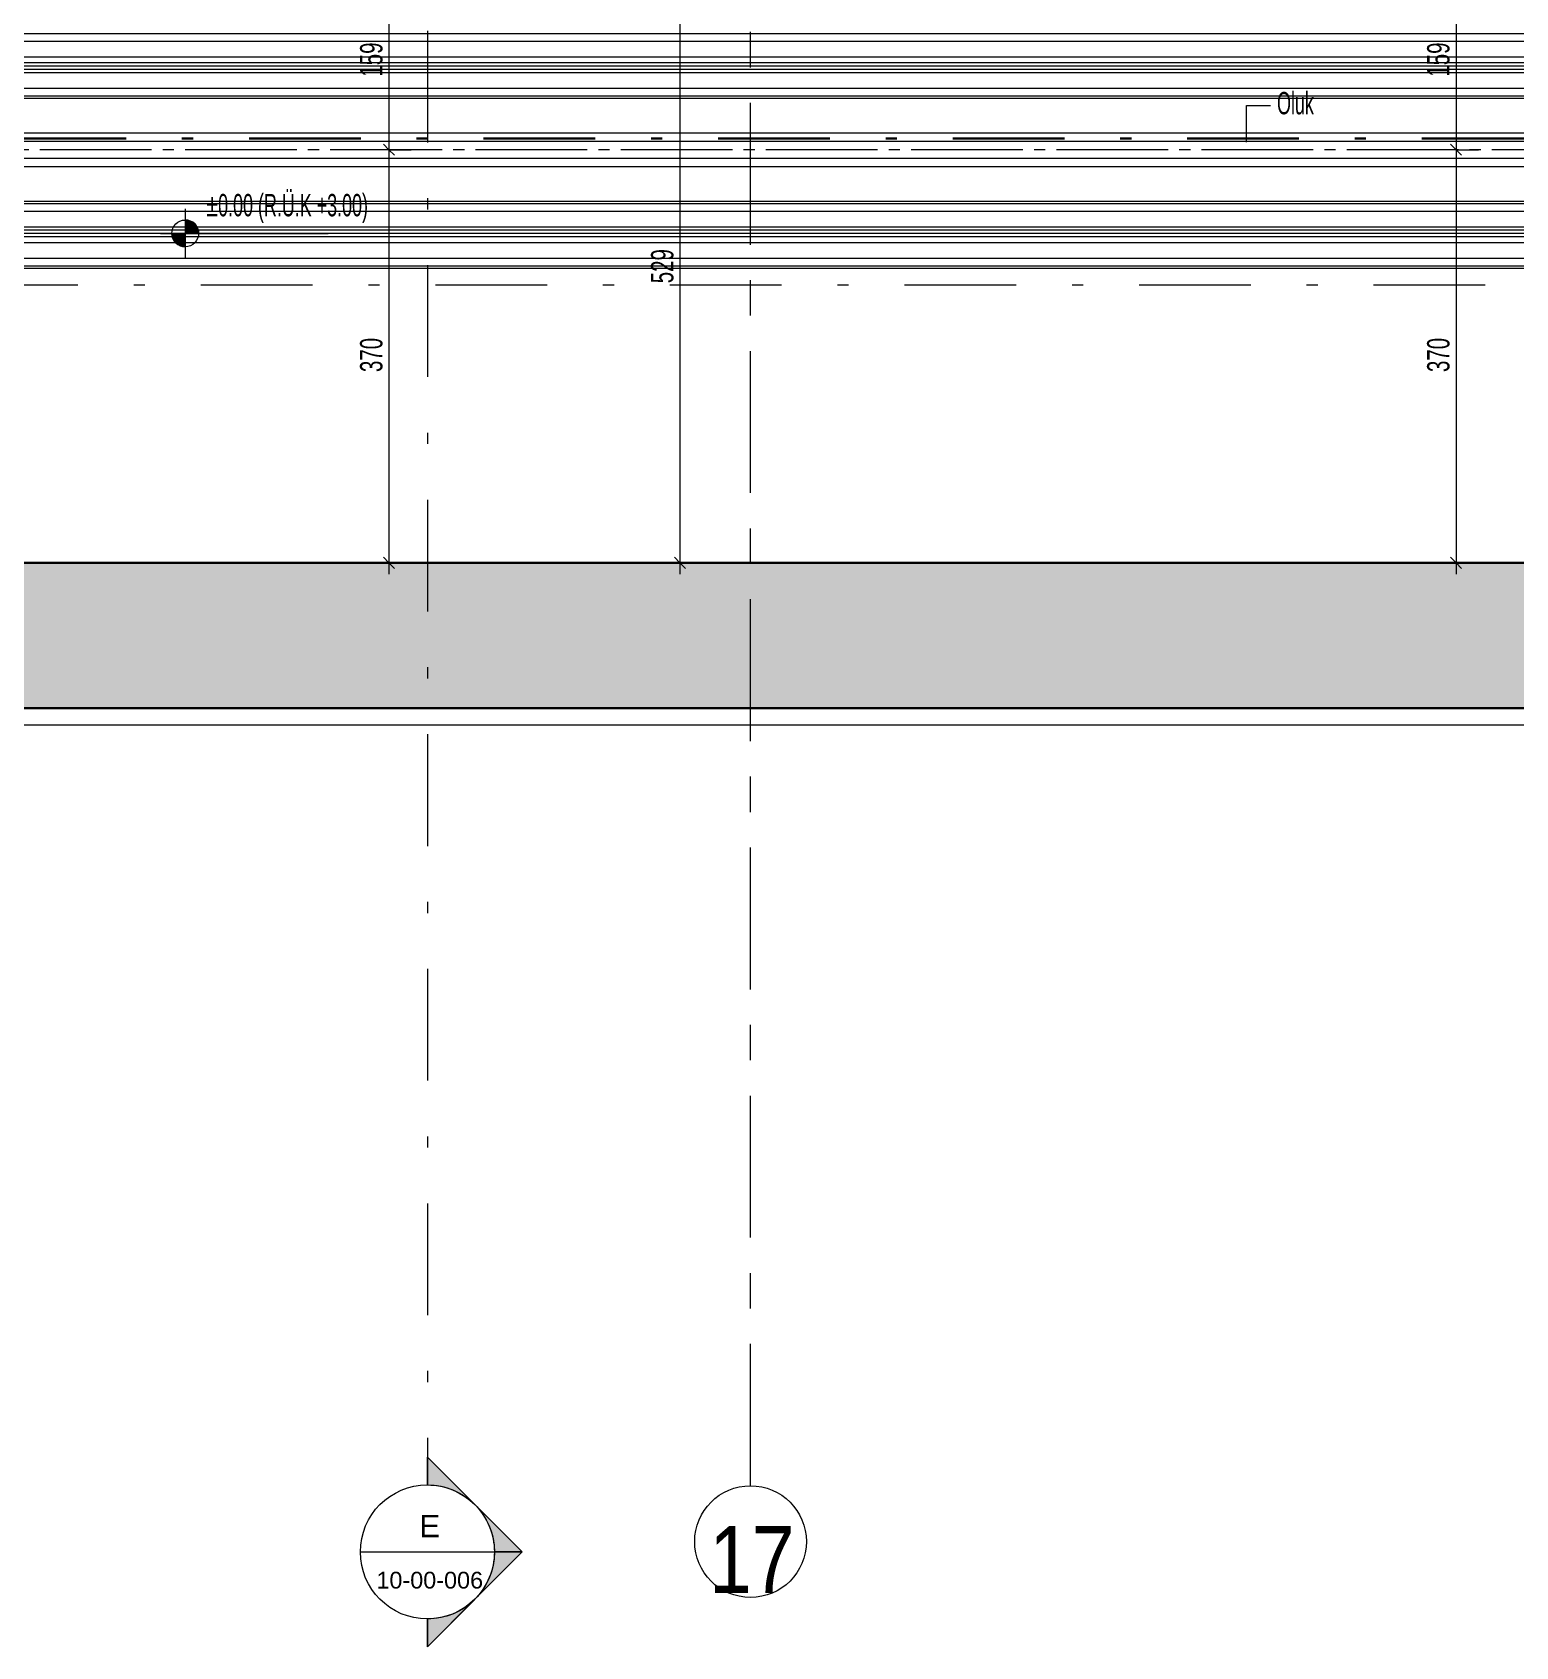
# Model space of a CAD drawing. Header units: metres. Extents: x 8 to 325, y -31 to 15.
# Drawn here: x 143.36 to 156.65, y -30.4 to -15.95 of the extents above; entities that cross this region are included whole.
import ezdxf

# ---------------------------------------------------------------- set-up
doc = ezdxf.new("R2010")
doc.units = ezdxf.units.M
for name, pattern in [('Dash', [0.6, 0.3, -0.3]), ('Dash dot', [2.1, 1, -0.5, 0.1, -0.5]), ('Grid Line', [2.2225, 1.27, -0.3175, 0.3175, -0.3175]), ('HAT AKSI', [1.12, 1, -0.06, 0, -0.06])]:
    doc.linetypes.add(name, pattern=pattern)
for name, color, linetype, lineweight in [('A-DETY', 7, 'Continuous', 9), ('A-DETY-AKS', 7, 'Continuous', 9), ('A-DETY-KESK', 7, 'Dash', 9), ('A-DETY-OLCU', 7, 'Continuous', 9), ('A-DETY-OLCU-100', 7, 'Continuous', 9), ('A-DETY-YAZI', 7, 'Continuous', 9), ('A-DUVR', 7, 'Continuous', 9), ('A-DUVR-TARM', 7, 'Continuous', 35), ('A-ÇZGI-INCE', 7, 'Continuous', 9)]:
    doc.layers.add(name, color=color, linetype=linetype, lineweight=lineweight)
doc.layers.add('A-ÇZGI', color=7, linetype='Continuous', lineweight=9, true_color=0x00a600)
doc.styles.add('Arial Narrow_1', font='ARIALN.TTF', dxfattribs={"width": 0.7, "height": 0.2})
doc.styles.add('Arial Narrow_3', font='ARIALN.TTF', dxfattribs={"height": 0.6})
doc.styles.add('Arial Narrow_5', font='ARIALN.TTF', dxfattribs={"width": 0.8, "height": 0.2})
doc.styles.add('Arial_2', font='arial.ttf', dxfattribs={"height": 0.2})
doc.styles.add('Arial_3', font='arial.ttf', dxfattribs={"height": 0.15})
doc.dimstyles.new('TKFN_ARDI_Ölçü_1_100__İç_', dxfattribs={"dimscale": 0.3048, "dimtxt": 0.204686, "dimasz": 0.328084, "dimexe": 0.328084, "dimexo": 0.0625, "dimgap": 0, "dimtad": 1, "dimdec": 0, "dimlfac": 100, "dimdsep": 46, "dimtxsty": 'Arial Narrow_5', "dimblk1": 'OBLIQUE', "dimblk2": 'OBLIQUE', "dimsah": 1, "dimcen": 0.09, "dimdle": 0.328084, "dimadec": 8, "dimazin": 0, "dimtfac": 1, "dimtdec": 4, "dimtix": 1, "dimtmove": 0, "dimatfit": 3, "dimfxl": 0.656168, "dimfxlon": 1, "dimtvp": 1, "dimtolj": 1, "dimtzin": 0, "dimarcsym": 2})

# ---------------------------------------------------------------- blocks, each defined once
blk = doc.blocks.new('IC-TKN-M7-S23-000-10-A1-32-K-T-6C-200_rvt-1-_1_13_4_13_ PERON KATI _FFL_')
at = {"layer": 'A-DUVR-TARM', "lineweight": 9, "true_color": 0x787878}
h = blk.add_hatch(dxfattribs=at)
h.set_pattern_fill('FP_112', color=8, style=0, pattern_type=2)
h.set_pattern_definition([(45, (0, 0), (-0.08845199, 0.08845199), []), (45, (0.08846, 0), (-0.08845199, 0.08845199), [0.06255, -0.03127])])
h.paths.add_polyline_path([(-164.65, -22), (-125.85, -22), (-125.85, -20.7), (-185.2, -20.7), (-185.2, -22), (-175.748, -22)])
at = {"layer": 'A-DUVR', "lineweight": 35}
for p, q in [((-125.85, -20.7), (-185.2, -20.7)), ((-185.2, -22), (-125.85, -22))]:
    blk.add_line(p, q, dxfattribs=at)
at = {"layer": 'A-ÇZGI', "color": 7}
blk.add_line((-186.65, -22.15), (-125.751, -22.15), dxfattribs=at)
blk = doc.blocks.new('D1030_70_Ray - Ray-3446562-_1_13_4_13_ PERON KATI _FFL_')
at = {"layer": 'A-ÇZGI', "color": 8, "true_color": 0x808080}
for p, q in [((-195.3, -15.959), (14.4, -15.959)), ((-195.3, -16.029), (14.4, -16.029)), ((-195.3, -16.169), (14.4, -16.169)), ((-195.3, -16.17), (14.4, -16.17)), ((-195.3, -16.31), (14.4, -16.31)), ((-195.3, -16.449), (14.4, -16.449)), ((-195.3, -16.519), (14.4, -16.519)), ((-195.3, -16.539), (14.4, -16.539)), ((-181.4, -16.849), (-79.225, -16.849)), ((-181.4, -16.925), (-6.55, -16.925)), ((-181.4, -17.075), (-78.251, -17.075)), ((-181.4, -17.151), (-6.55, -17.151)), ((-195.3, -17.461), (14.4, -17.461)), ((-195.3, -17.481), (14.4, -17.481)), ((-195.3, -17.551), (14.4, -17.551)), ((-182.957, -17.69), (-160.061, -17.69)), ((-159.957, -17.69), (-138.061, -17.69)), ((-183.061, -17.83), (-160.15, -17.83)), ((-183.061, -17.831), (-160.149, -17.831)), ((-160.061, -17.83), (-138.15, -17.83)), ((-160.061, -17.831), (-138.149, -17.831)), ((-195.3, -17.971), (14.4, -17.971)), ((-195.3, -18.041), (14.4, -18.041)), ((-195.3, -18.061), (14.4, -18.061))]:
    blk.add_line(p, q, dxfattribs=at)
blk = doc.blocks.new('Grid - Aks Sembolü-236857-_1_13_4_13_ PERON KATI _FFL_')
at = {"layer": 'A-DETY-AKS'}
blk.add_circle((0, 0), 0.005, dxfattribs=at)
blk = doc.blocks.new('DIMBLOCK65-_1_13_4_13_ PERON KATI _FFL_')
at = {"layer": 'A-DETY-OLCU-100', "transparency": 16777216}
for p, q in [((146.558, -15.41), (146.458, -15.41)), ((146.558, -15.41), (146.508, -15.36)), ((146.558, -15.41), (146.558, -17)), ((146.558, -15.41), (146.608, -15.46)), ((146.558, -15.41), (146.758, -15.41)), ((146.558, -17), (146.458, -17)), ((146.558, -17), (146.508, -16.95)), ((146.558, -17), (146.608, -17.05)), ((146.558, -17), (146.758, -17))]:
    blk.add_line(p, q, dxfattribs=at)
at = {"layer": 'A-DETY-OLCU-100', "color": 0, "transparency": 16777216, "insert": (146.299, -16.346), "char_height": 0.2, "width": 0.33919, "attachment_point": 1, "rotation": 90, "line_spacing_factor": 0.974696, "style": 'Arial Narrow_5'}
blk.add_mtext('159', dxfattribs=at)
blk = doc.blocks.new('_Oblique')
at = {"color": 0, "linetype": 'ByBlock', "lineweight": -2}
blk.add_line((-0.5, -0.5), (0.5, 0.5), dxfattribs=at)
blk = doc.blocks.new('DIMBLOCK66-_1_13_4_13_ PERON KATI _FFL_')
at = {"layer": 'A-DETY-OLCU-100', "transparency": 16777216}
for p, q in [((146.558, -17), (146.458, -17)), ((146.558, -17), (146.508, -16.95)), ((146.558, -17), (146.558, -20.8)), ((146.558, -17), (146.608, -17.05)), ((146.558, -17), (146.758, -17)), ((146.558, -20.7), (146.508, -20.65)), ((146.558, -20.7), (146.458, -20.7)), ((146.558, -20.7), (146.608, -20.75)), ((146.558, -20.7), (146.758, -20.7))]:
    blk.add_line(p, q, dxfattribs=at)
at = {"layer": 'A-DETY-OLCU-100', "color": 0, "transparency": 16777216, "insert": (146.299, -18.991), "char_height": 0.2, "width": 0.33919, "attachment_point": 1, "rotation": 90, "line_spacing_factor": 0.974696, "style": 'Arial Narrow_5'}
blk.add_mtext('370', dxfattribs=at)
blk = doc.blocks.new('DIMBLOCK71-_1_13_4_13_ PERON KATI _FFL_')
at = {"layer": 'A-DETY-OLCU-100', "transparency": 16777216}
for p, q in [((149.163, -15.41), (148.963, -15.41)), ((149.163, -15.41), (149.113, -15.36)), ((149.163, -15.41), (149.163, -20.8)), ((149.163, -15.41), (149.213, -15.46)), ((149.163, -15.41), (149.263, -15.41)), ((149.163, -20.7), (149.113, -20.65)), ((149.163, -20.7), (149.063, -20.7)), ((149.163, -20.7), (149.213, -20.75)), ((149.163, -20.7), (149.363, -20.7))]:
    blk.add_line(p, q, dxfattribs=at)
at = {"layer": 'A-DETY-OLCU-100', "color": 0, "transparency": 16777216, "insert": (148.904, -18.196), "char_height": 0.2, "width": 0.33919, "attachment_point": 1, "rotation": 90, "line_spacing_factor": 0.974696, "style": 'Arial Narrow_5'}
blk.add_mtext('529', dxfattribs=at)
blk = doc.blocks.new('DIMBLOCK76-_1_13_4_13_ PERON KATI _FFL_')
at = {"layer": 'A-DETY-OLCU-100', "transparency": 16777216}
for p, q in [((156.111, -15.41), (156.011, -15.41)), ((156.111, -15.41), (156.061, -15.36)), ((156.111, -15.41), (156.111, -17)), ((156.111, -15.41), (156.161, -15.46)), ((156.111, -15.41), (156.311, -15.41)), ((156.111, -17), (156.011, -17)), ((156.111, -17), (156.061, -16.95)), ((156.111, -17), (156.161, -17.05)), ((156.111, -17), (156.311, -17))]:
    blk.add_line(p, q, dxfattribs=at)
at = {"layer": 'A-DETY-OLCU-100', "color": 0, "transparency": 16777216, "insert": (155.852, -16.346), "char_height": 0.2, "width": 0.33919, "attachment_point": 1, "rotation": 90, "line_spacing_factor": 0.974696, "style": 'Arial Narrow_5'}
blk.add_mtext('159', dxfattribs=at)
blk = doc.blocks.new('DIMBLOCK77-_1_13_4_13_ PERON KATI _FFL_')
at = {"layer": 'A-DETY-OLCU-100', "transparency": 16777216}
for p, q in [((156.111, -17), (156.011, -17)), ((156.111, -17), (156.061, -16.95)), ((156.111, -17), (156.111, -20.8)), ((156.111, -17), (156.161, -17.05)), ((156.111, -17), (156.311, -17)), ((156.111, -20.7), (156.061, -20.65)), ((156.111, -20.7), (156.011, -20.7)), ((156.111, -20.7), (156.161, -20.75)), ((156.111, -20.7), (156.311, -20.7))]:
    blk.add_line(p, q, dxfattribs=at)
at = {"layer": 'A-DETY-OLCU-100', "color": 0, "transparency": 16777216, "insert": (155.852, -18.991), "char_height": 0.2, "width": 0.33919, "attachment_point": 1, "rotation": 90, "line_spacing_factor": 0.974696, "style": 'Arial Narrow_5'}
blk.add_mtext('370', dxfattribs=at)
blk = doc.blocks.new('Section - M_Section Head - Filled-2286284-_1_13_4_13_ PERON KATI _FFL_')
at = {"layer": 'A-DETY-KESK', "linetype": 'Continuous'}
h = blk.add_hatch(color=256, dxfattribs=at)
edge = h.paths.add_edge_path()
edge.add_line((-0.006, 0.00849), (-0.006, 0.006))
edge.add_arc((-0.006, 0), 0.006, 90, 135)
edge.add_line((-0.01024, 0.00424), (-0.006, 0.00849))
h = blk.add_hatch(color=256, dxfattribs=at)
edge = h.paths.add_edge_path()
edge.add_line((-0.006, 0.00849), (-0.00176, 0.00424))
edge.add_arc((-0.006, 0), 0.006, 45, 90)
edge.add_line((-0.006, 0.006), (-0.006, 0.00849))
h = blk.add_hatch(color=256, dxfattribs=at)
edge = h.paths.add_edge_path()
edge.add_line((-0.01449, 0), (-0.01024, 0.00424))
edge.add_arc((-0.006, 0), 0.006, 135, 180)
edge.add_line((-0.012, 0), (-0.01449, 0))
h = blk.add_hatch(color=256, dxfattribs=at)
edge = h.paths.add_edge_path()
edge.add_line((0.00249, 0), (0, 0))
edge.add_arc((-0.006, 0), 0.006, 360, 405)
edge.add_line((-0.00176, 0.00424), (0.00249, 0))
at = {"layer": 'A-DETY-KESK', "linetype": 'Continuous', "lineweight": 18}
for p, q in [((-0.006, 0.00849), (-0.01449, 0)), ((-0.006, 0.00849), (-0.01024, 0.00424)), ((-0.006, 0.00849), (0.00249, 0)), ((-0.006, 0.006), (-0.006, 0.00849)), ((-0.006, 0.00849), (-0.006, 0.006)), ((-0.00176, 0.00424), (-0.006, 0.00849)), ((-0.01024, 0.00424), (-0.01449, 0)), ((0.00249, 0), (-0.00176, 0.00424)), ((-0.01449, 0), (-0.012, 0)), ((0, 0), (0.00249, 0)), ((-0.012, 0), (-0.01449, 0)), ((0, 0), (0.00249, 0))]:
    blk.add_line(p, q, dxfattribs=at)
for start, end in [(360, 180), (90, 135), (45, 90), (135, 180), (360, 45), (180, 360)]:
    blk.add_arc((-0.006, 0), 0.006, start, end, dxfattribs=at)

msp = doc.modelspace()

# ---------------------------------------------------------------- hatches: boundary and pattern name
at = {"layer": 'A-DETY'}
for points in [[(144.7336, -17.75), (144.8536, -17.75), (144.8495, -17.7189), (144.8373, -17.6896), (144.8185, -17.6651), (144.7919, -17.6453), (144.7633, -17.6339), (144.7336, -17.63), (144.7336, -17.6896)], [(144.7336, -17.87), (144.7336, -17.75), (144.6136, -17.75), (144.6166, -17.7767), (144.6255, -17.802), (144.6416, -17.8266), (144.6588, -17.8438), (144.6815, -17.8581), (144.7069, -17.867)]]:
    msp.add_hatch(color=256, dxfattribs=at).paths.add_polyline_path(points)

# ---------------------------------------------------------------- linework, layer by layer
at = {"layer": 'A-DETY-AKS', "linetype": 'Grid Line'}
for p, q in [((149.7947, -28.9632), (149.7947, 13.6518)), ((323.8329, -20.7), (109.008, -20.7))]:
    msp.add_line(p, q, dxfattribs=at)
at = {"layer": 'A-DETY-AKS', "color": 1, "linetype": 'HAT AKSI', "true_color": 0xff0000}
msp.add_line((323.8329, -17), (109.008, -17), dxfattribs=at)
at = {"layer": 'A-DETY-KESK', "linetype": 'Dash dot'}
for p, q in [((146.9016, 13.4651), (146.9016, -28.9557)), ((160.5732, -18.2118), (108.9996, -18.2118))]:
    msp.add_line(p, q, dxfattribs=at)
at = {"layer": 'A-DETY-KESK', "linetype": 'Continuous', "lineweight": 18}
msp.add_line((146.3016, -29.5557), (147.5016, -29.5557), dxfattribs=at)
at = {"layer": 'A-DETY-YAZI'}
for p, q in [((154.2359, -16.6033), (154.45, -16.6033)), ((154.2359, -16.9325), (154.2359, -16.6033))]:
    msp.add_line(p, q, dxfattribs=at)
at = {"layer": 'A-ÇZGI', "color": 16, "linetype": 'Dash dot', "lineweight": 35, "true_color": 0x800000}
msp.add_line((322.7048, -16.9), (108.4048, -16.9), dxfattribs=at)
at = {"layer": 'A-ÇZGI-INCE'}
for p, q in [((109.4947, -16.22), (319.1947, -16.22)), ((109.4947, -16.25), (319.1947, -16.25)), ((109.4947, -16.28), (319.1947, -16.28)), ((144.7336, -17.53), (144.7336, -17.97)), ((144.7336, -17.63), (144.7336, -17.75)), ((144.6178, -17.78), (121.7336, -17.78)), ((144.7336, -17.72), (121.8497, -17.72)), ((144.6136, -17.75), (121.8536, -17.75)), ((144.5136, -17.75), (146.0136, -17.75)), ((144.7336, -17.75), (144.6136, -17.75)), ((144.7336, -17.75), (144.8536, -17.75)), ((144.7336, -17.87), (144.7336, -17.75)), ((166.6168, -17.78), (144.7336, -17.78)), ((166.7336, -17.72), (144.8497, -17.72)), ((166.6136, -17.75), (144.8536, -17.75))]:
    msp.add_line(p, q, dxfattribs=at)
msp.add_circle((144.7336, -17.75), 0.12, dxfattribs=at)
for start, end in [(0.01683, 90), (179.98317, 270)]:
    msp.add_arc((144.7336, -17.75), 0.12, start, end, dxfattribs=at)

# ---------------------------------------------------------------- block references
at = {"lineweight": 5}
msp.add_blockref('IC-TKN-M7-S23-000-10-A1-32-K-T-6C-200_rvt-1-_1_13_4_13_ PERON KATI _FFL_', (304.7947, 0), dxfattribs=at)
at = {"layer": 'A-DETY-AKS', "xscale": 99.99999999999993, "yscale": 99.99999999999993, "zscale": 99.99999999999993}
msp.add_blockref('Grid - Aks Sembolü-236857-_1_13_4_13_ PERON KATI _FFL_', (149.7947, -29.4632), dxfattribs=at)
at = {"layer": 'A-DETY-KESK', "linetype": 'Continuous', "lineweight": 18, "extrusion": (0, 0, -1), "xscale": 99.99999999999993, "yscale": 99.99999999999993, "zscale": 99.99999999999993, "rotation": 90.00000000000053}
msp.add_blockref('Section - M_Section Head - Filled-2286284-_1_13_4_13_ PERON KATI _FFL_', (-146.9016, -28.9557), dxfattribs=at)
at = {"layer": 'A-ÇZGI', "color": 8, "true_color": 0x808080}
msp.add_blockref('D1030_70_Ray - Ray-3446562-_1_13_4_13_ PERON KATI _FFL_', (304.7947, 0), dxfattribs=at)

# ---------------------------------------------------------------- texts
at = {"layer": 'A-DETY-AKS', "insert": (149.8061, -29.6242), "char_height": 0.6, "width": 0.774, "attachment_point": 5, "line_spacing_factor": 0.949189, "style": 'Arial Narrow_3'}
msp.add_mtext('\\pxqc,t2.11667,4.23333,6.35,8.46667,10.58333,12.7,14.81667,16.93333,19.05,21.16667,23.28333,25.4,27.51667,29.63333,31.75,33.86667,35.98333,38.1,40.21667,42.33333,44.45,46.56667,48.68333,50.8,52.91667,55.03333,57.15,59.26667,61.38333,63.5,65.61667,67.73333;{17}', dxfattribs=at)
at = {"layer": 'A-DETY-KESK', "linetype": 'Continuous', "attachment_point": 5, "line_spacing_factor": 0.936439}
for s, insert, char_height, width, style in [('\\pxqc,t6.35,12.7,19.05,25.4,31.75,38.1,44.45,50.8,57.15,63.5,69.85,76.2,82.55,88.9,95.25,101.6,107.95,114.3,120.65,127,133.35,139.7,146.05,152.4,158.75,165.1,171.45,177.8,184.15,190.5,196.85,203.2;{E}', (146.9229, -29.3238), 0.2, 0.198, 'Arial_2'), ('\\pxqc,t8.46667,16.93333,25.4,33.86667,42.33333,50.8,59.26667,67.73333,76.2,84.66667,93.13333,101.6,110.06667,118.53333,127,135.46667,143.93333,152.4,160.86667,169.33333,177.8,186.26667,194.73333,203.2,211.66667,220.13333,228.6,237.06667,245.53333,254,262.46667,270.93333;{10-00-006}', (146.9229, -29.8095), 0.15, 0.986, 'Arial_3')]:
    msp.add_mtext(s, dxfattribs=dict(at, insert=insert, char_height=char_height, width=width, style=style))
at = {"layer": 'A-DETY-YAZI', "char_height": 0.2, "line_spacing_factor": 0.949189, "style": 'Arial Narrow_1'}
for s, insert, width, attachment_point in [('\\pxqr,t0.7,1.4,2.1,2.8,3.5,4.2,4.9,5.6,6.3,7,7.7,8.4,9.1,9.8,10.5,11.2,11.9,12.6,13.3,14,14.7,15.4,16.1,16.8,17.5,18.2,18.9,19.6,20.3,21,21.7,22.4;{Oluk}', (154.8381, -16.4831), 0.341481, 3), ('\\pt0.14,0.28,0.42,0.56,0.7,0.84,0.98,1.12,1.26,1.4,1.54,1.68,1.82,1.96,2.1,2.24,2.38,2.52,2.66,2.8,2.94,3.08,3.22,3.36,3.5,3.64,3.78,3.92,4.06,4.2,4.34,4.48;±0.00 (R.Ü.K +3.00) ', (144.9211, -17.3966), 1.561763, 1)]:
    msp.add_mtext(s, dxfattribs=dict(at, insert=insert, width=width, attachment_point=attachment_point))

# ---------------------------------------------------------------- dimensions: what is measured, and where the dimension line sits
at = {"layer": 'A-DETY-OLCU'}
for base, p1, p2, override, picture, middle in [((146.5578, -17), (146.7578, -15.41), (146.7578, -17), {"dimpost": '<>', "dimfxl": 1.59}, 'DIMBLOCK65-_1_13_4_13_ PERON KATI _FFL_', (146.4557, -16.205)), ((149.1627, -20.7), (148.9627, -15.41), (149.3627, -20.7), {"dimpost": '<>', "dimfxl": 5.305101}, 'DIMBLOCK71-_1_13_4_13_ PERON KATI _FFL_', (149.0606, -18.055)), ((156.1109, -17), (156.3109, -15.41), (156.3109, -17), {"dimpost": '<>', "dimfxl": 1.59}, 'DIMBLOCK76-_1_13_4_13_ PERON KATI _FFL_', (156.0088, -16.205)), ((146.5578, -20.7), (146.7578, -17), (146.7578, -20.7), {"dimpost": '<>', "dimfxl": 3.7}, 'DIMBLOCK66-_1_13_4_13_ PERON KATI _FFL_', (146.4557, -18.85)), ((156.1109, -20.7), (156.3109, -17), (156.3109, -20.7), {"dimpost": '<>', "dimfxl": 3.7}, 'DIMBLOCK77-_1_13_4_13_ PERON KATI _FFL_', (156.0088, -18.85))]:
    dim = msp.add_linear_dim(base=base, p1=p1, p2=p2, angle=90, dimstyle='TKFN_ARDI_Ölçü_1_100__İç_', override=override, dxfattribs=at)
    dim.commit()
    dim.dimension.update_dxf_attribs({"geometry": picture, "text_midpoint": middle})

doc.saveas('drawing.dxf')
